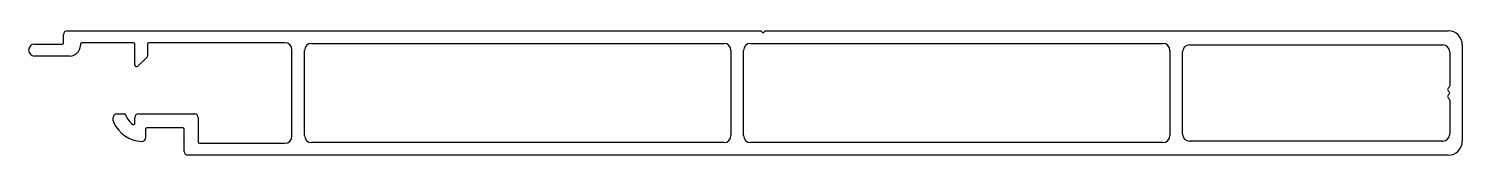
# Model space of a CAD drawing. Extents: x 4 to 209, y 3 to 21.
import ezdxf

# ---------------------------------------------------------------- set-up
doc = ezdxf.new("R2010")
doc.units = 0
doc.layers.get('0').update_dxf_attribs({"linetype": 'CONTINUOUS'})

msp = doc.modelspace()

# ---------------------------------------------------------------- linework, layer by layer
for p, q in [((9.31, 20.58), (108.41, 20.58)), ((108.59, 20.51), (108.81, 20.28)), ((108.81, 20.28), (109.04, 20.51)), ((109.22, 20.58), (206.81, 20.58)), ((4.66, 18.68), (8.61, 18.68)), ((8.81, 18.88), (8.81, 20.08)), ((11.21, 18.68), (11.21, 18.48)), ((18.81, 18.88), (11.41, 18.88)), ((19.01, 15.7), (19.01, 18.68)), ((20.81, 18.68), (20.81, 17)), ((40.46, 18.88), (21.01, 18.88)), ((44.26, 18.78), (103.24, 18.78)), ((107.04, 18.78), (166.01, 18.78)), ((169.81, 18.58), (206.01, 18.58)), ((208.81, 18.58), (208.81, 4.78)), ((9.71, 16.98), (4.66, 16.98)), ((20.74, 16.82), (19.44, 15.52)), ((41.46, 5.48), (41.46, 17.88)), ((43.26, 5.58), (43.26, 17.78)), ((104.24, 17.78), (104.24, 5.58)), ((106.04, 5.58), (106.04, 17.78)), ((167.01, 17.78), (167.01, 5.58)), ((168.81, 5.78), (168.81, 17.58)), ((207.01, 17.58), (207.01, 12.7)), ((206.94, 12.52), (206.79, 12.37)), ((206.79, 12.01), (206.94, 11.86)), ((206.94, 11.5), (206.79, 11.35)), ((206.79, 10.99), (206.94, 10.84)), ((207.01, 10.66), (207.01, 5.78)), ((16.41, 8.68), (17.46, 8.68)), ((19.51, 8.68), (27.56, 8.68)), ((15.91, 7.68), (15.91, 8.18)), ((19.01, 7.35), (19.01, 8.18)), ((20.51, 6.48), (20.51, 5.23)), ((25.86, 6.68), (20.71, 6.68)), ((26.06, 3.28), (26.06, 6.48)), ((28.06, 8.18), (28.06, 4.68)), ((28.26, 4.48), (40.46, 4.48)), ((103.24, 4.58), (44.26, 4.58)), ((166.01, 4.58), (107.04, 4.58)), ((206.01, 4.78), (169.81, 4.78)), ((206.81, 2.78), (26.56, 2.78))]:
    msp.add_line(p, q)
for centre, radius, start, end in [((9.31, 20.08), 0.5, 90, 180), ((108.41, 20.33), 0.25, 45, 90), ((109.22, 20.33), 0.25, 90, 135), ((206.81, 18.58), 2, 360, 90), ((4.66, 17.83), 0.85, 90, 270), ((8.61, 18.88), 0.2, 270, 360), ((9.71, 18.48), 1.5, 270, 0), ((11.41, 18.68), 0.2, 90, 180), ((18.81, 18.68), 0.2, 0, 90), ((21.01, 18.68), 0.2, 90, 180), ((40.46, 17.88), 1, 0, 90), ((44.26, 17.78), 1, 90, 180), ((103.24, 17.78), 1, 0, 90), ((107.04, 17.78), 1, 90, 180), ((166.01, 17.78), 1, 0, 90), ((169.81, 17.58), 1, 90, 180), ((206.01, 17.58), 1, 0, 90), ((20.56, 17), 0.25, 315, 0), ((19.26, 15.7), 0.25, 180, 315), ((206.96, 12.19), 0.25, 135, 225), ((206.76, 12.7), 0.25, 315, 360), ((206.96, 11.17), 0.25, 135, 225), ((206.76, 11.68), 0.25, 315, 45), ((206.76, 10.66), 0.25, 0, 45), ((16.41, 8.18), 0.5, 90, 180), ((17.46, 8.43), 0.25, 18.339, 90), ((20.17, 9.33), 2.6, 198.339, 235.6332), ((19.51, 8.18), 0.5, 90, 180), ((27.56, 8.18), 0.5, 360, 90), ((16.41, 7.68), 0.5, 180, 203.6807), ((20.17, 9.33), 4.6, 203.6807, 267.8366), ((18.81, 7.35), 0.2, 235.6332, 0), ((20.71, 6.48), 0.2, 90, 180), ((25.86, 6.48), 0.2, 0, 90), ((20.01, 5.23), 0.5, 267.8366, 0), ((28.26, 4.68), 0.2, 180, 270), ((40.46, 5.48), 1, 270, 360), ((44.26, 5.58), 1, 180, 270), ((103.24, 5.58), 1, 270, 360), ((107.04, 5.58), 1, 180, 270), ((166.01, 5.58), 1, 270, 360), ((169.81, 5.78), 1, 180, 270), ((206.01, 5.78), 1, 270, 0), ((206.81, 4.78), 2, 270, 0), ((26.56, 3.28), 0.5, 180, 270)]:
    msp.add_arc(centre, radius, start, end)

doc.saveas('drawing.dxf')
